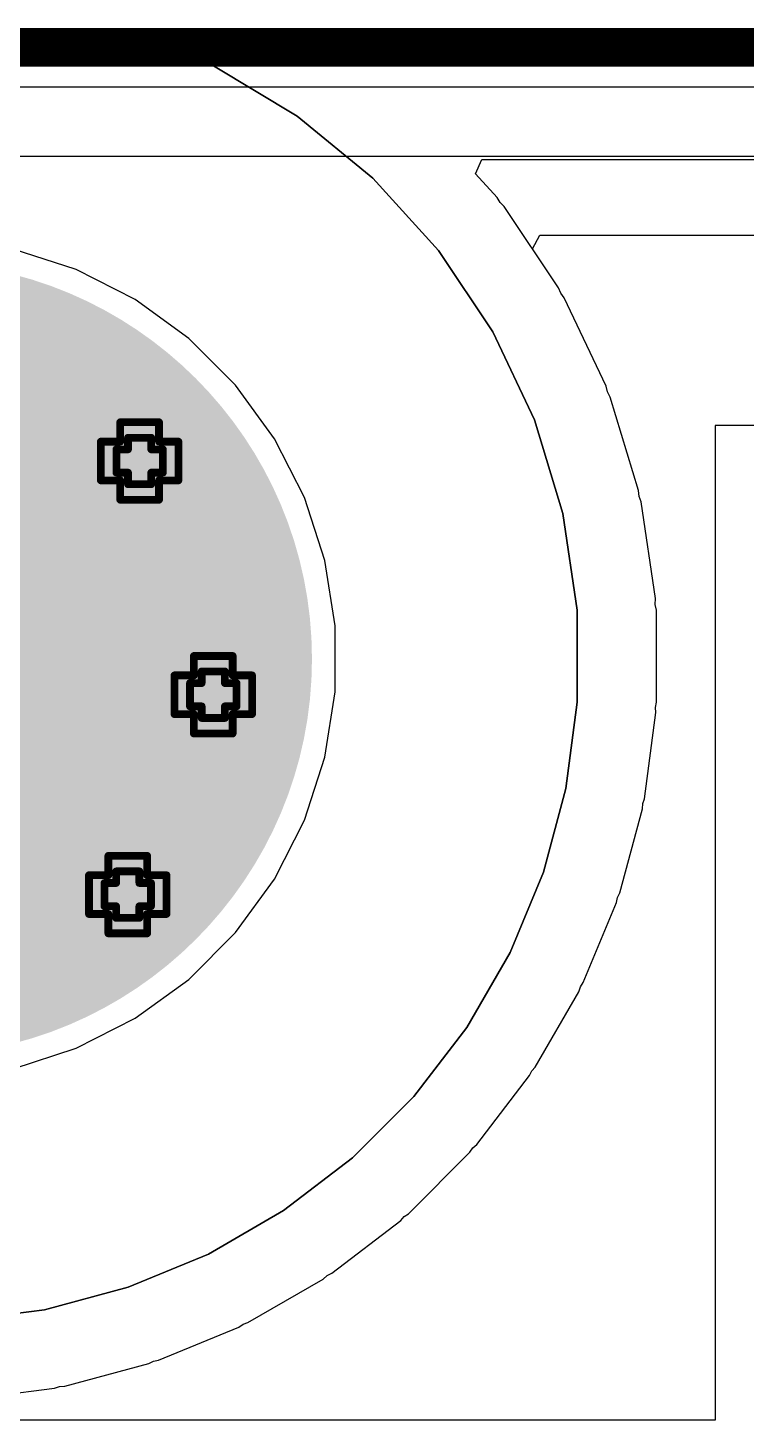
# Model space of a CAD drawing. Header units: inches. Extents: x -3 to 5259, y -3 to 5282.
# Drawn here: x 2.01 to 6.71, y 98.28 to 107.4 of the extents above; entities that cross this region are included whole.
import ezdxf

# ---------------------------------------------------------------- set-up
doc = ezdxf.new("R2010")
doc.units = ezdxf.units.IN
for name, color, linetype in [('Board Outline', 216, 'Continuous'), ('Bottom Layer', 5, 'Continuous'), ('Bottom Solder', 6, 'Continuous'), ('Drill Drawing', 1, 'Continuous'), ('Layer 1', 16, 'Continuous'), ('Layer 2', 76, 'Continuous'), ('Multi-Layer', 9, 'Continuous'), ('Pad Holes', 156, 'Continuous'), ('Top Layer', 1, 'Continuous'), ('Top Solder', 216, 'Continuous'), ('Via Holes', 16, 'Continuous')]:
    doc.layers.add(name, color=color, linetype=linetype)

msp = doc.modelspace()

# ---------------------------------------------------------------- hatches: boundary and pattern name
at = {"layer": 'Bottom Layer'}
h = msp.add_hatch(color=5, dxfattribs=at)
edge = h.paths.add_edge_path()
edge.add_arc((1.2683, 103.2683), 2.5, 0, 360)
h = msp.add_hatch(color=5, dxfattribs=at)
edge = h.paths.add_edge_path()
edge.add_arc((2.7411, 104.5656), 0.3, 0, 360)
h = msp.add_hatch(color=5, dxfattribs=at)
edge = h.paths.add_edge_path()
edge.add_arc((3.2234, 103.0337), 0.3, 0, 360)
h = msp.add_hatch(color=5, dxfattribs=at)
edge = h.paths.add_edge_path()
edge.add_arc((2.6631, 101.7235), 0.3, 0, 360)
at = {"layer": 'Bottom Solder'}
h = msp.add_hatch(color=6, dxfattribs=at)
edge = h.paths.add_edge_path()
edge.add_arc((1.2683, 103.2683), 2.6016, 0, 360)
h = msp.add_hatch(color=6, dxfattribs=at)
edge = h.paths.add_edge_path()
edge.add_arc((2.7411, 104.5656), 0.4016, 0, 360)
h = msp.add_hatch(color=6, dxfattribs=at)
edge = h.paths.add_edge_path()
edge.add_arc((3.2234, 103.0337), 0.4016, 0, 360)
h = msp.add_hatch(color=6, dxfattribs=at)
edge = h.paths.add_edge_path()
edge.add_arc((2.6631, 101.7235), 0.4016, 0, 360)
at = {"layer": 'Layer 1'}
h = msp.add_hatch(color=16, dxfattribs=at)
edge = h.paths.add_edge_path()
edge.add_arc((1.2683, 103.2683), 2.5, 0, 360)
h = msp.add_hatch(color=16, dxfattribs=at)
edge = h.paths.add_edge_path()
edge.add_arc((2.7411, 104.5656), 0.3, 0, 360)
h = msp.add_hatch(color=16, dxfattribs=at)
edge = h.paths.add_edge_path()
edge.add_arc((3.2234, 103.0337), 0.3, 0, 360)
h = msp.add_hatch(color=16, dxfattribs=at)
edge = h.paths.add_edge_path()
edge.add_arc((2.6631, 101.7235), 0.3, 0, 360)
at = {"layer": 'Layer 2'}
h = msp.add_hatch(color=76, dxfattribs=at)
edge = h.paths.add_edge_path()
edge.add_arc((1.2683, 103.2683), 2.5, 0, 360)
h = msp.add_hatch(color=76, dxfattribs=at)
edge = h.paths.add_edge_path()
edge.add_arc((2.7411, 104.5656), 0.3, 0, 360)
h = msp.add_hatch(color=76, dxfattribs=at)
edge = h.paths.add_edge_path()
edge.add_arc((3.2234, 103.0337), 0.3, 0, 360)
h = msp.add_hatch(color=76, dxfattribs=at)
edge = h.paths.add_edge_path()
edge.add_arc((2.6631, 101.7235), 0.3, 0, 360)
at = {"layer": 'Multi-Layer'}
h = msp.add_hatch(color=9, dxfattribs=at)
edge = h.paths.add_edge_path()
edge.add_arc((1.2683, 103.2683), 2.5, 0, 360)
at = {"layer": 'Pad Holes'}
h = msp.add_hatch(color=7, dxfattribs=at)
edge = h.paths.add_edge_path()
edge.add_arc((1.2683, 103.2683), 1.55, 0, 360)
at = {"layer": 'Top Layer'}
h = msp.add_hatch(color=1, dxfattribs=at)
edge = h.paths.add_edge_path()
edge.add_arc((1.2683, 103.2683), 2.5, 0, 360)
h = msp.add_hatch(color=1, dxfattribs=at)
edge = h.paths.add_edge_path()
edge.add_arc((2.7411, 104.5656), 0.3, 0, 360)
h = msp.add_hatch(color=1, dxfattribs=at)
edge = h.paths.add_edge_path()
edge.add_arc((3.2234, 103.0337), 0.3, 0, 360)
h = msp.add_hatch(color=1, dxfattribs=at)
edge = h.paths.add_edge_path()
edge.add_arc((2.6631, 101.7235), 0.3, 0, 360)
at = {"layer": 'Top Solder'}
h = msp.add_hatch(color=216, dxfattribs=at)
edge = h.paths.add_edge_path()
edge.add_arc((1.2683, 103.2683), 2.6016, 0, 360)
h = msp.add_hatch(color=216, dxfattribs=at)
edge = h.paths.add_edge_path()
edge.add_arc((2.7411, 104.5656), 0.4016, 0, 360)
h = msp.add_hatch(color=216, dxfattribs=at)
edge = h.paths.add_edge_path()
edge.add_arc((3.2234, 103.0337), 0.4016, 0, 360)
h = msp.add_hatch(color=216, dxfattribs=at)
edge = h.paths.add_edge_path()
edge.add_arc((2.6631, 101.7235), 0.4016, 0, 360)
at = {"layer": 'Via Holes'}
h = msp.add_hatch(color=7, dxfattribs=at)
edge = h.paths.add_edge_path()
edge.add_arc((2.7411, 104.5656), 0.15, 0, 360)
h = msp.add_hatch(color=7, dxfattribs=at)
edge = h.paths.add_edge_path()
edge.add_arc((3.2234, 103.0337), 0.15, 0, 360)
h = msp.add_hatch(color=7, dxfattribs=at)
edge = h.paths.add_edge_path()
edge.add_arc((2.6631, 101.7235), 0.15, 0, 360)

# ---------------------------------------------------------------- linework, layer by layer
at = {"layer": 'Board Outline'}
msp.add_lwpolyline([(-2.7223, 107.2777, 0.254, 0.254, 0), (147.2777, 107.2777, 0.254, 0.254, 0)], format="xyseb", dxfattribs=at)
at = {"layer": 'Bottom Layer'}
for p, q in [((2.9291, 107.2777), (-2.7223, 107.2777)), ((2.9291, 107.2777), (2.9291, 107.2777)), ((3.2248, 107.1552), (2.9291, 107.2777)), ((3.7739, 106.826), (3.2248, 107.1552)), ((4.2688, 106.4199), (3.7739, 106.826)), ((4.6988, 105.9455), (4.2688, 106.4199)), ((5.3151, 105.9554), (5.363, 106.045)), ((5.363, 106.045), (139.1612, 106.045)), ((5.4852, 105.7009), (5.3151, 105.9554)), ((5.0545, 105.4132), (4.6988, 105.9455)), ((5.4998, 105.6655), (5.4852, 105.7009)), ((5.5227, 105.6346), (5.4998, 105.6655)), ((5.7964, 105.0559), (5.5227, 105.6346)), ((5.3282, 104.8344), (5.0545, 105.4132)), ((5.8058, 105.0186), (5.7964, 105.0559)), ((5.8239, 104.9848), (5.8058, 105.0186)), ((6.0097, 104.3721), (5.8239, 104.9848)), ((5.5141, 104.2218), (5.3282, 104.8344)), ((6.0135, 104.3339), (6.0097, 104.3721)), ((6.0264, 104.2978), (6.0135, 104.3339)), ((5.608, 103.5885), (5.5141, 104.2218)), ((6.1204, 103.6645), (6.0264, 104.2978)), ((5.608, 103.2683), (5.608, 103.5885)), ((6.1185, 103.6261), (6.1204, 103.6645)), ((6.126, 103.5884), (6.1185, 103.6261)), ((6.126, 103.2683), (6.126, 103.5884)), ((5.608, 102.9839), (5.608, 103.2683)), ((6.126, 102.9839), (6.126, 103.2683)), ((5.5338, 102.4199), (5.608, 102.9839)), ((6.1193, 102.9504), (6.126, 102.9839)), ((6.1215, 102.9163), (6.1193, 102.9504)), ((6.0473, 102.3523), (6.1215, 102.9163)), ((5.3865, 101.8704), (5.5338, 102.4199)), ((6.0341, 102.2858), (6.0363, 102.3199)), ((6.0363, 102.3199), (6.0473, 102.3523)), ((5.8868, 101.7363), (6.0341, 102.2858)), ((5.1688, 101.3448), (5.3865, 101.8704)), ((5.6473, 101.1466), (5.865, 101.6722)), ((5.865, 101.6722), (5.8717, 101.7057)), ((5.8717, 101.7057), (5.8868, 101.7363)), ((4.8844, 100.8522), (5.1688, 101.3448)), ((5.6174, 101.0859), (5.6284, 101.1182)), ((5.6284, 101.1182), (5.6473, 101.1466)), ((5.3329, 100.5932), (5.6174, 101.0859)), ((4.5381, 100.4008), (4.8844, 100.8522)), ((5.2953, 100.5369), (5.3104, 100.5675)), ((5.3104, 100.5675), (5.3329, 100.5932)), ((4.949, 100.0855), (5.2953, 100.5369)), ((4.1358, 99.9986), (4.5381, 100.4008)), ((4.5021, 99.6323), (4.9043, 100.0346)), ((4.9043, 100.0346), (4.9233, 100.063)), ((4.9233, 100.063), (4.949, 100.0855)), ((3.6845, 99.6523), (4.1358, 99.9986)), ((3.1918, 99.3678), (3.6845, 99.6523)), ((3.9998, 99.2414), (4.4511, 99.5877)), ((4.4511, 99.5877), (4.4737, 99.6134)), ((4.4737, 99.6134), (4.5021, 99.6323)), ((2.6663, 99.1501), (3.1918, 99.3678)), ((3.4508, 98.9193), (3.9435, 99.2037)), ((3.9435, 99.2037), (3.9692, 99.2263)), ((3.9692, 99.2263), (3.9998, 99.2414)), ((2.1168, 99.0029), (2.6663, 99.1501)), ((1.5528, 98.9287), (2.1168, 99.0029)), ((2.8645, 98.6716), (3.3901, 98.8893)), ((3.3901, 98.8893), (3.4185, 98.9083)), ((3.4185, 98.9083), (3.4508, 98.9193)), ((2.2508, 98.5026), (2.8003, 98.6498)), ((2.8003, 98.6498), (2.831, 98.665)), ((2.831, 98.665), (2.8645, 98.6716)), ((1.6204, 98.4151), (2.1844, 98.4894)), ((2.1844, 98.4894), (2.2167, 98.5004)), ((2.2167, 98.5004), (2.2508, 98.5026))]:
    msp.add_line(p, q, dxfattribs=at)
at = {"layer": 'Bottom Solder'}
for p, q in [((2.9291, 107.2777), (-2.7223, 107.2777)), ((2.9291, 107.2777), (2.9291, 107.2777)), ((3.2248, 107.1552), (2.9291, 107.2777)), ((3.7739, 106.826), (3.2248, 107.1552)), ((4.2688, 106.4199), (3.7739, 106.826)), ((4.6988, 105.9455), (4.2688, 106.4199)), ((5.0545, 105.4132), (4.6988, 105.9455)), ((5.3282, 104.8344), (5.0545, 105.4132)), ((5.5141, 104.2218), (5.3282, 104.8344)), ((5.608, 103.5885), (5.5141, 104.2218)), ((5.608, 103.2683), (5.608, 103.5885)), ((5.608, 102.9839), (5.608, 103.2683)), ((5.5338, 102.4199), (5.608, 102.9839)), ((5.3865, 101.8704), (5.5338, 102.4199)), ((5.1688, 101.3448), (5.3865, 101.8704)), ((4.8844, 100.8522), (5.1688, 101.3448)), ((4.5381, 100.4008), (4.8844, 100.8522)), ((4.1358, 99.9986), (4.5381, 100.4008)), ((3.6845, 99.6523), (4.1358, 99.9986)), ((3.1918, 99.3678), (3.6845, 99.6523)), ((2.6663, 99.1501), (3.1918, 99.3678)), ((2.1168, 99.0029), (2.6663, 99.1501)), ((1.5528, 98.9287), (2.1168, 99.0029))]:
    msp.add_line(p, q, dxfattribs=at)
at = {"layer": 'Drill Drawing'}
for points in [[(2.6141, 104.6926, 0.0508, 0.0508, 0), (2.6141, 104.8196, 0.0508, 0.0508, 0)], [(2.6141, 104.8196, 0.0508, 0.0508, 0), (2.8681, 104.8196, 0.0508, 0.0508, 0)], [(2.8681, 104.6926, 0.0508, 0.0508, 0), (2.8681, 104.8196, 0.0508, 0.0508, 0)], [(2.4871, 104.4386, 0.0508, 0.0508, 0), (2.4871, 104.6926, 0.0508, 0.0508, 0)], [(2.4871, 104.6926, 0.0508, 0.0508, 0), (2.6141, 104.6926, 0.0508, 0.0508, 0)], [(2.6649, 104.6418, 0.0508, 0.0508, 0), (2.6649, 104.718, 0.0508, 0.0508, 0)], [(2.6649, 104.718, 0.0508, 0.0508, 0), (2.8173, 104.718, 0.0508, 0.0508, 0)], [(2.8173, 104.6418, 0.0508, 0.0508, 0), (2.8173, 104.718, 0.0508, 0.0508, 0)], [(2.8681, 104.6926, 0.0508, 0.0508, 0), (2.9951, 104.6926, 0.0508, 0.0508, 0)], [(2.9951, 104.4386, 0.0508, 0.0508, 0), (2.9951, 104.6926, 0.0508, 0.0508, 0)], [(2.5887, 104.4894, 0.0508, 0.0508, 0), (2.5887, 104.6418, 0.0508, 0.0508, 0)], [(2.5887, 104.6418, 0.0508, 0.0508, 0), (2.6649, 104.6418, 0.0508, 0.0508, 0)], [(2.8173, 104.6418, 0.0508, 0.0508, 0), (2.8935, 104.6418, 0.0508, 0.0508, 0)], [(2.8935, 104.4894, 0.0508, 0.0508, 0), (2.8935, 104.6418, 0.0508, 0.0508, 0)], [(2.5887, 104.4894, 0.0508, 0.0508, 0), (2.6649, 104.4894, 0.0508, 0.0508, 0)], [(2.6649, 104.4132, 0.0508, 0.0508, 0), (2.6649, 104.4894, 0.0508, 0.0508, 0)], [(2.8173, 104.4894, 0.0508, 0.0508, 0), (2.8935, 104.4894, 0.0508, 0.0508, 0)], [(2.8173, 104.4132, 0.0508, 0.0508, 0), (2.8173, 104.4894, 0.0508, 0.0508, 0)], [(2.4871, 104.4386, 0.0508, 0.0508, 0), (2.6141, 104.4386, 0.0508, 0.0508, 0)], [(2.6141, 104.3116, 0.0508, 0.0508, 0), (2.6141, 104.4386, 0.0508, 0.0508, 0)], [(2.6649, 104.4132, 0.0508, 0.0508, 0), (2.8173, 104.4132, 0.0508, 0.0508, 0)], [(2.8681, 104.4386, 0.0508, 0.0508, 0), (2.9951, 104.4386, 0.0508, 0.0508, 0)], [(2.8681, 104.3116, 0.0508, 0.0508, 0), (2.8681, 104.4386, 0.0508, 0.0508, 0)], [(2.6141, 104.3116, 0.0508, 0.0508, 0), (2.8681, 104.3116, 0.0508, 0.0508, 0)], [(3.0964, 103.1607, 0.0508, 0.0508, 0), (3.0964, 103.2877, 0.0508, 0.0508, 0)], [(3.0964, 103.2877, 0.0508, 0.0508, 0), (3.3504, 103.2877, 0.0508, 0.0508, 0)], [(3.3504, 103.1607, 0.0508, 0.0508, 0), (3.3504, 103.2877, 0.0508, 0.0508, 0)], [(2.9694, 102.9067, 0.0508, 0.0508, 0), (2.9694, 103.1607, 0.0508, 0.0508, 0)], [(2.9694, 103.1607, 0.0508, 0.0508, 0), (3.0964, 103.1607, 0.0508, 0.0508, 0)], [(3.071, 102.9575, 0.0508, 0.0508, 0), (3.071, 103.1099, 0.0508, 0.0508, 0)], [(3.071, 103.1099, 0.0508, 0.0508, 0), (3.1472, 103.1099, 0.0508, 0.0508, 0)], [(3.1472, 103.1099, 0.0508, 0.0508, 0), (3.1472, 103.1861, 0.0508, 0.0508, 0)], [(3.1472, 103.1861, 0.0508, 0.0508, 0), (3.2996, 103.1861, 0.0508, 0.0508, 0)], [(3.2996, 103.1099, 0.0508, 0.0508, 0), (3.2996, 103.1861, 0.0508, 0.0508, 0)], [(3.2996, 103.1099, 0.0508, 0.0508, 0), (3.3758, 103.1099, 0.0508, 0.0508, 0)], [(3.3504, 103.1607, 0.0508, 0.0508, 0), (3.4774, 103.1607, 0.0508, 0.0508, 0)], [(3.3758, 102.9575, 0.0508, 0.0508, 0), (3.3758, 103.1099, 0.0508, 0.0508, 0)], [(3.4774, 102.9067, 0.0508, 0.0508, 0), (3.4774, 103.1607, 0.0508, 0.0508, 0)], [(3.071, 102.9575, 0.0508, 0.0508, 0), (3.1472, 102.9575, 0.0508, 0.0508, 0)], [(3.1472, 102.8813, 0.0508, 0.0508, 0), (3.1472, 102.9575, 0.0508, 0.0508, 0)], [(3.2996, 102.9575, 0.0508, 0.0508, 0), (3.3758, 102.9575, 0.0508, 0.0508, 0)], [(3.2996, 102.8813, 0.0508, 0.0508, 0), (3.2996, 102.9575, 0.0508, 0.0508, 0)], [(2.9694, 102.9067, 0.0508, 0.0508, 0), (3.0964, 102.9067, 0.0508, 0.0508, 0)], [(3.0964, 102.7797, 0.0508, 0.0508, 0), (3.0964, 102.9067, 0.0508, 0.0508, 0)], [(3.1472, 102.8813, 0.0508, 0.0508, 0), (3.2996, 102.8813, 0.0508, 0.0508, 0)], [(3.3504, 102.9067, 0.0508, 0.0508, 0), (3.4774, 102.9067, 0.0508, 0.0508, 0)], [(3.3504, 102.7797, 0.0508, 0.0508, 0), (3.3504, 102.9067, 0.0508, 0.0508, 0)], [(3.0964, 102.7797, 0.0508, 0.0508, 0), (3.3504, 102.7797, 0.0508, 0.0508, 0)], [(2.5361, 101.8505, 0.0508, 0.0508, 0), (2.5361, 101.9775, 0.0508, 0.0508, 0)], [(2.5361, 101.9775, 0.0508, 0.0508, 0), (2.7901, 101.9775, 0.0508, 0.0508, 0)], [(2.7901, 101.8505, 0.0508, 0.0508, 0), (2.7901, 101.9775, 0.0508, 0.0508, 0)], [(2.4091, 101.5965, 0.0508, 0.0508, 0), (2.4091, 101.8505, 0.0508, 0.0508, 0)], [(2.4091, 101.8505, 0.0508, 0.0508, 0), (2.5361, 101.8505, 0.0508, 0.0508, 0)], [(2.5869, 101.7997, 0.0508, 0.0508, 0), (2.5869, 101.8759, 0.0508, 0.0508, 0)], [(2.5869, 101.8759, 0.0508, 0.0508, 0), (2.7393, 101.8759, 0.0508, 0.0508, 0)], [(2.7393, 101.7997, 0.0508, 0.0508, 0), (2.7393, 101.8759, 0.0508, 0.0508, 0)], [(2.7901, 101.8505, 0.0508, 0.0508, 0), (2.9171, 101.8505, 0.0508, 0.0508, 0)], [(2.9171, 101.5965, 0.0508, 0.0508, 0), (2.9171, 101.8505, 0.0508, 0.0508, 0)], [(2.5107, 101.6473, 0.0508, 0.0508, 0), (2.5107, 101.7997, 0.0508, 0.0508, 0)], [(2.5107, 101.7997, 0.0508, 0.0508, 0), (2.5869, 101.7997, 0.0508, 0.0508, 0)], [(2.7393, 101.7997, 0.0508, 0.0508, 0), (2.8155, 101.7997, 0.0508, 0.0508, 0)], [(2.8155, 101.6473, 0.0508, 0.0508, 0), (2.8155, 101.7997, 0.0508, 0.0508, 0)], [(2.5107, 101.6473, 0.0508, 0.0508, 0), (2.5869, 101.6473, 0.0508, 0.0508, 0)], [(2.5869, 101.5711, 0.0508, 0.0508, 0), (2.5869, 101.6473, 0.0508, 0.0508, 0)], [(2.7393, 101.6473, 0.0508, 0.0508, 0), (2.8155, 101.6473, 0.0508, 0.0508, 0)], [(2.7393, 101.5711, 0.0508, 0.0508, 0), (2.7393, 101.6473, 0.0508, 0.0508, 0)], [(2.4091, 101.5965, 0.0508, 0.0508, 0), (2.5361, 101.5965, 0.0508, 0.0508, 0)], [(2.5361, 101.4695, 0.0508, 0.0508, 0), (2.5361, 101.5965, 0.0508, 0.0508, 0)], [(2.5869, 101.5711, 0.0508, 0.0508, 0), (2.7393, 101.5711, 0.0508, 0.0508, 0)], [(2.7901, 101.5965, 0.0508, 0.0508, 0), (2.9171, 101.5965, 0.0508, 0.0508, 0)], [(2.7901, 101.4695, 0.0508, 0.0508, 0), (2.7901, 101.5965, 0.0508, 0.0508, 0)], [(2.5361, 101.4695, 0.0508, 0.0508, 0), (2.7901, 101.4695, 0.0508, 0.0508, 0)]]:
    msp.add_lwpolyline(points, format="xyseb", dxfattribs=at)
for points in [[(2.6014, 104.8196, 0.0254, 0.0254, 1), (2.6268, 104.8196, 0.0254, 0.0254, 1)], [(2.6014, 104.8196, 0.0254, 0.0254, 1), (2.6268, 104.8196, 0.0254, 0.0254, 1)], [(2.8554, 104.8196, 0.0254, 0.0254, 1), (2.8808, 104.8196, 0.0254, 0.0254, 1)], [(2.8554, 104.8196, 0.0254, 0.0254, 1), (2.8808, 104.8196, 0.0254, 0.0254, 1)], [(2.4744, 104.6926, 0.0254, 0.0254, 1), (2.4998, 104.6926, 0.0254, 0.0254, 1)], [(2.4744, 104.6926, 0.0254, 0.0254, 1), (2.4998, 104.6926, 0.0254, 0.0254, 1)], [(2.6014, 104.6926, 0.0254, 0.0254, 1), (2.6268, 104.6926, 0.0254, 0.0254, 1)], [(2.6014, 104.6926, 0.0254, 0.0254, 1), (2.6268, 104.6926, 0.0254, 0.0254, 1)], [(2.6522, 104.718, 0.0254, 0.0254, 1), (2.6776, 104.718, 0.0254, 0.0254, 1)], [(2.6522, 104.718, 0.0254, 0.0254, 1), (2.6776, 104.718, 0.0254, 0.0254, 1)], [(2.8046, 104.718, 0.0254, 0.0254, 1), (2.83, 104.718, 0.0254, 0.0254, 1)], [(2.8046, 104.718, 0.0254, 0.0254, 1), (2.83, 104.718, 0.0254, 0.0254, 1)], [(2.8554, 104.6926, 0.0254, 0.0254, 1), (2.8808, 104.6926, 0.0254, 0.0254, 1)], [(2.8554, 104.6926, 0.0254, 0.0254, 1), (2.8808, 104.6926, 0.0254, 0.0254, 1)], [(2.9824, 104.6926, 0.0254, 0.0254, 1), (3.0078, 104.6926, 0.0254, 0.0254, 1)], [(2.9824, 104.6926, 0.0254, 0.0254, 1), (3.0078, 104.6926, 0.0254, 0.0254, 1)], [(2.576, 104.6418, 0.0254, 0.0254, 1), (2.6014, 104.6418, 0.0254, 0.0254, 1)], [(2.576, 104.6418, 0.0254, 0.0254, 1), (2.6014, 104.6418, 0.0254, 0.0254, 1)], [(2.6522, 104.6418, 0.0254, 0.0254, 1), (2.6776, 104.6418, 0.0254, 0.0254, 1)], [(2.6522, 104.6418, 0.0254, 0.0254, 1), (2.6776, 104.6418, 0.0254, 0.0254, 1)], [(2.8046, 104.6418, 0.0254, 0.0254, 1), (2.83, 104.6418, 0.0254, 0.0254, 1)], [(2.8046, 104.6418, 0.0254, 0.0254, 1), (2.83, 104.6418, 0.0254, 0.0254, 1)], [(2.8808, 104.6418, 0.0254, 0.0254, 1), (2.9062, 104.6418, 0.0254, 0.0254, 1)], [(2.8808, 104.6418, 0.0254, 0.0254, 1), (2.9062, 104.6418, 0.0254, 0.0254, 1)], [(2.576, 104.4894, 0.0254, 0.0254, 1), (2.6014, 104.4894, 0.0254, 0.0254, 1)], [(2.576, 104.4894, 0.0254, 0.0254, 1), (2.6014, 104.4894, 0.0254, 0.0254, 1)], [(2.6522, 104.4894, 0.0254, 0.0254, 1), (2.6776, 104.4894, 0.0254, 0.0254, 1)], [(2.6522, 104.4894, 0.0254, 0.0254, 1), (2.6776, 104.4894, 0.0254, 0.0254, 1)], [(2.8046, 104.4894, 0.0254, 0.0254, 1), (2.83, 104.4894, 0.0254, 0.0254, 1)], [(2.8046, 104.4894, 0.0254, 0.0254, 1), (2.83, 104.4894, 0.0254, 0.0254, 1)], [(2.8808, 104.4894, 0.0254, 0.0254, 1), (2.9062, 104.4894, 0.0254, 0.0254, 1)], [(2.8808, 104.4894, 0.0254, 0.0254, 1), (2.9062, 104.4894, 0.0254, 0.0254, 1)], [(2.4744, 104.4386, 0.0254, 0.0254, 1), (2.4998, 104.4386, 0.0254, 0.0254, 1)], [(2.4744, 104.4386, 0.0254, 0.0254, 1), (2.4998, 104.4386, 0.0254, 0.0254, 1)], [(2.6014, 104.4386, 0.0254, 0.0254, 1), (2.6268, 104.4386, 0.0254, 0.0254, 1)], [(2.6014, 104.4386, 0.0254, 0.0254, 1), (2.6268, 104.4386, 0.0254, 0.0254, 1)], [(2.6522, 104.4132, 0.0254, 0.0254, 1), (2.6776, 104.4132, 0.0254, 0.0254, 1)], [(2.6522, 104.4132, 0.0254, 0.0254, 1), (2.6776, 104.4132, 0.0254, 0.0254, 1)], [(2.8046, 104.4132, 0.0254, 0.0254, 1), (2.83, 104.4132, 0.0254, 0.0254, 1)], [(2.8046, 104.4132, 0.0254, 0.0254, 1), (2.83, 104.4132, 0.0254, 0.0254, 1)], [(2.8554, 104.4386, 0.0254, 0.0254, 1), (2.8808, 104.4386, 0.0254, 0.0254, 1)], [(2.8554, 104.4386, 0.0254, 0.0254, 1), (2.8808, 104.4386, 0.0254, 0.0254, 1)], [(2.9824, 104.4386, 0.0254, 0.0254, 1), (3.0078, 104.4386, 0.0254, 0.0254, 1)], [(2.9824, 104.4386, 0.0254, 0.0254, 1), (3.0078, 104.4386, 0.0254, 0.0254, 1)], [(2.6014, 104.3116, 0.0254, 0.0254, 1), (2.6268, 104.3116, 0.0254, 0.0254, 1)], [(2.6014, 104.3116, 0.0254, 0.0254, 1), (2.6268, 104.3116, 0.0254, 0.0254, 1)], [(2.8554, 104.3116, 0.0254, 0.0254, 1), (2.8808, 104.3116, 0.0254, 0.0254, 1)], [(2.8554, 104.3116, 0.0254, 0.0254, 1), (2.8808, 104.3116, 0.0254, 0.0254, 1)], [(3.0837, 103.2877, 0.0254, 0.0254, 1), (3.1091, 103.2877, 0.0254, 0.0254, 1)], [(3.0837, 103.2877, 0.0254, 0.0254, 1), (3.1091, 103.2877, 0.0254, 0.0254, 1)], [(3.3377, 103.2877, 0.0254, 0.0254, 1), (3.3631, 103.2877, 0.0254, 0.0254, 1)], [(3.3377, 103.2877, 0.0254, 0.0254, 1), (3.3631, 103.2877, 0.0254, 0.0254, 1)], [(2.9567, 103.1607, 0.0254, 0.0254, 1), (2.9821, 103.1607, 0.0254, 0.0254, 1)], [(2.9567, 103.1607, 0.0254, 0.0254, 1), (2.9821, 103.1607, 0.0254, 0.0254, 1)], [(3.0583, 103.1099, 0.0254, 0.0254, 1), (3.0837, 103.1099, 0.0254, 0.0254, 1)], [(3.0583, 103.1099, 0.0254, 0.0254, 1), (3.0837, 103.1099, 0.0254, 0.0254, 1)], [(3.0837, 103.1607, 0.0254, 0.0254, 1), (3.1091, 103.1607, 0.0254, 0.0254, 1)], [(3.0837, 103.1607, 0.0254, 0.0254, 1), (3.1091, 103.1607, 0.0254, 0.0254, 1)], [(3.1345, 103.1861, 0.0254, 0.0254, 1), (3.1599, 103.1861, 0.0254, 0.0254, 1)], [(3.1345, 103.1861, 0.0254, 0.0254, 1), (3.1599, 103.1861, 0.0254, 0.0254, 1)], [(3.1345, 103.1099, 0.0254, 0.0254, 1), (3.1599, 103.1099, 0.0254, 0.0254, 1)], [(3.1345, 103.1099, 0.0254, 0.0254, 1), (3.1599, 103.1099, 0.0254, 0.0254, 1)], [(3.2869, 103.1861, 0.0254, 0.0254, 1), (3.3123, 103.1861, 0.0254, 0.0254, 1)], [(3.2869, 103.1861, 0.0254, 0.0254, 1), (3.3123, 103.1861, 0.0254, 0.0254, 1)], [(3.2869, 103.1099, 0.0254, 0.0254, 1), (3.3123, 103.1099, 0.0254, 0.0254, 1)], [(3.2869, 103.1099, 0.0254, 0.0254, 1), (3.3123, 103.1099, 0.0254, 0.0254, 1)], [(3.3377, 103.1607, 0.0254, 0.0254, 1), (3.3631, 103.1607, 0.0254, 0.0254, 1)], [(3.3377, 103.1607, 0.0254, 0.0254, 1), (3.3631, 103.1607, 0.0254, 0.0254, 1)], [(3.3631, 103.1099, 0.0254, 0.0254, 1), (3.3885, 103.1099, 0.0254, 0.0254, 1)], [(3.3631, 103.1099, 0.0254, 0.0254, 1), (3.3885, 103.1099, 0.0254, 0.0254, 1)], [(3.4647, 103.1607, 0.0254, 0.0254, 1), (3.4901, 103.1607, 0.0254, 0.0254, 1)], [(3.4647, 103.1607, 0.0254, 0.0254, 1), (3.4901, 103.1607, 0.0254, 0.0254, 1)], [(3.0583, 102.9575, 0.0254, 0.0254, 1), (3.0837, 102.9575, 0.0254, 0.0254, 1)], [(3.0583, 102.9575, 0.0254, 0.0254, 1), (3.0837, 102.9575, 0.0254, 0.0254, 1)], [(3.1345, 102.9575, 0.0254, 0.0254, 1), (3.1599, 102.9575, 0.0254, 0.0254, 1)], [(3.1345, 102.9575, 0.0254, 0.0254, 1), (3.1599, 102.9575, 0.0254, 0.0254, 1)], [(3.2869, 102.9575, 0.0254, 0.0254, 1), (3.3123, 102.9575, 0.0254, 0.0254, 1)], [(3.2869, 102.9575, 0.0254, 0.0254, 1), (3.3123, 102.9575, 0.0254, 0.0254, 1)], [(3.3631, 102.9575, 0.0254, 0.0254, 1), (3.3885, 102.9575, 0.0254, 0.0254, 1)], [(3.3631, 102.9575, 0.0254, 0.0254, 1), (3.3885, 102.9575, 0.0254, 0.0254, 1)], [(2.9567, 102.9067, 0.0254, 0.0254, 1), (2.9821, 102.9067, 0.0254, 0.0254, 1)], [(2.9567, 102.9067, 0.0254, 0.0254, 1), (2.9821, 102.9067, 0.0254, 0.0254, 1)], [(3.0837, 102.9067, 0.0254, 0.0254, 1), (3.1091, 102.9067, 0.0254, 0.0254, 1)], [(3.0837, 102.9067, 0.0254, 0.0254, 1), (3.1091, 102.9067, 0.0254, 0.0254, 1)], [(3.1345, 102.8813, 0.0254, 0.0254, 1), (3.1599, 102.8813, 0.0254, 0.0254, 1)], [(3.1345, 102.8813, 0.0254, 0.0254, 1), (3.1599, 102.8813, 0.0254, 0.0254, 1)], [(3.2869, 102.8813, 0.0254, 0.0254, 1), (3.3123, 102.8813, 0.0254, 0.0254, 1)], [(3.2869, 102.8813, 0.0254, 0.0254, 1), (3.3123, 102.8813, 0.0254, 0.0254, 1)], [(3.3377, 102.9067, 0.0254, 0.0254, 1), (3.3631, 102.9067, 0.0254, 0.0254, 1)], [(3.3377, 102.9067, 0.0254, 0.0254, 1), (3.3631, 102.9067, 0.0254, 0.0254, 1)], [(3.4647, 102.9067, 0.0254, 0.0254, 1), (3.4901, 102.9067, 0.0254, 0.0254, 1)], [(3.4647, 102.9067, 0.0254, 0.0254, 1), (3.4901, 102.9067, 0.0254, 0.0254, 1)], [(3.0837, 102.7797, 0.0254, 0.0254, 1), (3.1091, 102.7797, 0.0254, 0.0254, 1)], [(3.0837, 102.7797, 0.0254, 0.0254, 1), (3.1091, 102.7797, 0.0254, 0.0254, 1)], [(3.3377, 102.7797, 0.0254, 0.0254, 1), (3.3631, 102.7797, 0.0254, 0.0254, 1)], [(3.3377, 102.7797, 0.0254, 0.0254, 1), (3.3631, 102.7797, 0.0254, 0.0254, 1)], [(2.5234, 101.9775, 0.0254, 0.0254, 1), (2.5488, 101.9775, 0.0254, 0.0254, 1)], [(2.5234, 101.9775, 0.0254, 0.0254, 1), (2.5488, 101.9775, 0.0254, 0.0254, 1)], [(2.7774, 101.9775, 0.0254, 0.0254, 1), (2.8028, 101.9775, 0.0254, 0.0254, 1)], [(2.7774, 101.9775, 0.0254, 0.0254, 1), (2.8028, 101.9775, 0.0254, 0.0254, 1)], [(2.3964, 101.8505, 0.0254, 0.0254, 1), (2.4218, 101.8505, 0.0254, 0.0254, 1)], [(2.3964, 101.8505, 0.0254, 0.0254, 1), (2.4218, 101.8505, 0.0254, 0.0254, 1)], [(2.5234, 101.8505, 0.0254, 0.0254, 1), (2.5488, 101.8505, 0.0254, 0.0254, 1)], [(2.5234, 101.8505, 0.0254, 0.0254, 1), (2.5488, 101.8505, 0.0254, 0.0254, 1)], [(2.5742, 101.8759, 0.0254, 0.0254, 1), (2.5996, 101.8759, 0.0254, 0.0254, 1)], [(2.5742, 101.8759, 0.0254, 0.0254, 1), (2.5996, 101.8759, 0.0254, 0.0254, 1)], [(2.7266, 101.8759, 0.0254, 0.0254, 1), (2.752, 101.8759, 0.0254, 0.0254, 1)], [(2.7266, 101.8759, 0.0254, 0.0254, 1), (2.752, 101.8759, 0.0254, 0.0254, 1)], [(2.7774, 101.8505, 0.0254, 0.0254, 1), (2.8028, 101.8505, 0.0254, 0.0254, 1)], [(2.7774, 101.8505, 0.0254, 0.0254, 1), (2.8028, 101.8505, 0.0254, 0.0254, 1)], [(2.9044, 101.8505, 0.0254, 0.0254, 1), (2.9298, 101.8505, 0.0254, 0.0254, 1)], [(2.9044, 101.8505, 0.0254, 0.0254, 1), (2.9298, 101.8505, 0.0254, 0.0254, 1)], [(2.498, 101.7997, 0.0254, 0.0254, 1), (2.5234, 101.7997, 0.0254, 0.0254, 1)], [(2.498, 101.7997, 0.0254, 0.0254, 1), (2.5234, 101.7997, 0.0254, 0.0254, 1)], [(2.5742, 101.7997, 0.0254, 0.0254, 1), (2.5996, 101.7997, 0.0254, 0.0254, 1)], [(2.5742, 101.7997, 0.0254, 0.0254, 1), (2.5996, 101.7997, 0.0254, 0.0254, 1)], [(2.7266, 101.7997, 0.0254, 0.0254, 1), (2.752, 101.7997, 0.0254, 0.0254, 1)], [(2.7266, 101.7997, 0.0254, 0.0254, 1), (2.752, 101.7997, 0.0254, 0.0254, 1)], [(2.8028, 101.7997, 0.0254, 0.0254, 1), (2.8282, 101.7997, 0.0254, 0.0254, 1)], [(2.8028, 101.7997, 0.0254, 0.0254, 1), (2.8282, 101.7997, 0.0254, 0.0254, 1)], [(2.498, 101.6473, 0.0254, 0.0254, 1), (2.5234, 101.6473, 0.0254, 0.0254, 1)], [(2.498, 101.6473, 0.0254, 0.0254, 1), (2.5234, 101.6473, 0.0254, 0.0254, 1)], [(2.5742, 101.6473, 0.0254, 0.0254, 1), (2.5996, 101.6473, 0.0254, 0.0254, 1)], [(2.5742, 101.6473, 0.0254, 0.0254, 1), (2.5996, 101.6473, 0.0254, 0.0254, 1)], [(2.7266, 101.6473, 0.0254, 0.0254, 1), (2.752, 101.6473, 0.0254, 0.0254, 1)], [(2.7266, 101.6473, 0.0254, 0.0254, 1), (2.752, 101.6473, 0.0254, 0.0254, 1)], [(2.8028, 101.6473, 0.0254, 0.0254, 1), (2.8282, 101.6473, 0.0254, 0.0254, 1)], [(2.8028, 101.6473, 0.0254, 0.0254, 1), (2.8282, 101.6473, 0.0254, 0.0254, 1)], [(2.3964, 101.5965, 0.0254, 0.0254, 1), (2.4218, 101.5965, 0.0254, 0.0254, 1)], [(2.3964, 101.5965, 0.0254, 0.0254, 1), (2.4218, 101.5965, 0.0254, 0.0254, 1)], [(2.5234, 101.5965, 0.0254, 0.0254, 1), (2.5488, 101.5965, 0.0254, 0.0254, 1)], [(2.5234, 101.5965, 0.0254, 0.0254, 1), (2.5488, 101.5965, 0.0254, 0.0254, 1)], [(2.5742, 101.5711, 0.0254, 0.0254, 1), (2.5996, 101.5711, 0.0254, 0.0254, 1)], [(2.5742, 101.5711, 0.0254, 0.0254, 1), (2.5996, 101.5711, 0.0254, 0.0254, 1)], [(2.7266, 101.5711, 0.0254, 0.0254, 1), (2.752, 101.5711, 0.0254, 0.0254, 1)], [(2.7266, 101.5711, 0.0254, 0.0254, 1), (2.752, 101.5711, 0.0254, 0.0254, 1)], [(2.7774, 101.5965, 0.0254, 0.0254, 1), (2.8028, 101.5965, 0.0254, 0.0254, 1)], [(2.7774, 101.5965, 0.0254, 0.0254, 1), (2.8028, 101.5965, 0.0254, 0.0254, 1)], [(2.9044, 101.5965, 0.0254, 0.0254, 1), (2.9298, 101.5965, 0.0254, 0.0254, 1)], [(2.9044, 101.5965, 0.0254, 0.0254, 1), (2.9298, 101.5965, 0.0254, 0.0254, 1)], [(2.5234, 101.4695, 0.0254, 0.0254, 1), (2.5488, 101.4695, 0.0254, 0.0254, 1)], [(2.5234, 101.4695, 0.0254, 0.0254, 1), (2.5488, 101.4695, 0.0254, 0.0254, 1)], [(2.7774, 101.4695, 0.0254, 0.0254, 1), (2.8028, 101.4695, 0.0254, 0.0254, 1)], [(2.7774, 101.4695, 0.0254, 0.0254, 1), (2.8028, 101.4695, 0.0254, 0.0254, 1)]]:
    msp.add_lwpolyline(points, format="xyseb", close=True, dxfattribs=at)
at = {"layer": 'Layer 1'}
for p, q in [((-2.4634, 107.0187), (147.0187, 107.0187)), ((72.2571, 104.799), (6.5114, 104.799)), ((6.5114, 104.799), (6.5114, 98.279)), ((6.5114, 98.279), (0, 98.279))]:
    msp.add_line(p, q, dxfattribs=at)
at = {"layer": 'Layer 2'}
for p, q in [((-2.1576, 106.5637), (118.2442, 106.5637)), ((2.3255, 105.8206), (1.9132, 105.9545)), ((2.7117, 105.6238), (2.3255, 105.8206)), ((3.0624, 105.369), (2.7117, 105.6238)), ((3.369, 105.0625), (3.0624, 105.369)), ((3.6238, 104.7118), (3.369, 105.0625)), ((3.8206, 104.3255), (3.6238, 104.7118)), ((3.9545, 103.9132), (3.8206, 104.3255)), ((4.0223, 103.4851), (3.9545, 103.9132)), ((4.0223, 103.0516), (4.0223, 103.4851)), ((3.9545, 102.6234), (4.0223, 103.0516)), ((3.8206, 102.2112), (3.9545, 102.6234)), ((3.6238, 101.8249), (3.8206, 102.2112)), ((3.369, 101.4742), (3.6238, 101.8249)), ((3.0624, 101.1677), (3.369, 101.4742)), ((2.7117, 100.9129), (3.0624, 101.1677)), ((2.3255, 100.7161), (2.7117, 100.9129)), ((1.9132, 100.5822), (2.3255, 100.7161))]:
    msp.add_line(p, q, dxfattribs=at)
at = {"layer": 'Top Layer'}
for p, q in [((2.929, 107.2777), (-2.7223, 107.2777)), ((2.9291, 107.2777), (2.929, 107.2777)), ((3.2248, 107.1552), (2.9291, 107.2777)), ((3.7739, 106.826), (3.2248, 107.1552)), ((4.2688, 106.4199), (3.7739, 106.826)), ((4.9416, 106.4488), (4.9828, 106.5417)), ((4.9828, 106.5417), (66.4648, 106.5417)), ((4.6988, 105.9455), (4.2688, 106.4199)), ((5.0826, 106.2933), (4.9416, 106.4488)), ((5.1023, 106.2604), (5.0826, 106.2933)), ((5.1295, 106.2333), (5.1023, 106.2604)), ((5.4851, 105.7009), (5.1295, 106.2333)), ((5.0545, 105.4132), (4.6988, 105.9455)), ((5.4998, 105.6655), (5.4851, 105.7009)), ((5.5227, 105.6346), (5.4998, 105.6655)), ((5.7964, 105.0559), (5.5227, 105.6346)), ((5.3282, 104.8344), (5.0545, 105.4132)), ((5.8058, 105.0186), (5.7964, 105.0559)), ((5.8239, 104.9848), (5.8058, 105.0186)), ((6.0097, 104.3721), (5.8239, 104.9848)), ((5.5141, 104.2218), (5.3282, 104.8344)), ((6.0135, 104.3339), (6.0097, 104.3721)), ((6.0264, 104.2978), (6.0135, 104.3339)), ((5.608, 103.5885), (5.5141, 104.2218)), ((6.1204, 103.6645), (6.0264, 104.2978)), ((5.608, 103.2683), (5.608, 103.5885)), ((6.1185, 103.6261), (6.1204, 103.6645)), ((6.126, 103.5885), (6.1185, 103.6261)), ((6.126, 102.9839), (6.126, 103.5885)), ((5.608, 102.9839), (5.608, 103.2683)), ((5.5338, 102.4199), (5.608, 102.9839)), ((6.1193, 102.9504), (6.126, 102.9839)), ((6.1215, 102.9163), (6.1193, 102.9504)), ((6.0473, 102.3523), (6.1215, 102.9163)), ((5.3865, 101.8704), (5.5338, 102.4199)), ((6.0341, 102.2858), (6.0363, 102.3199)), ((6.0363, 102.3199), (6.0473, 102.3523)), ((5.8868, 101.7363), (6.0341, 102.2858)), ((5.1688, 101.3448), (5.3865, 101.8704)), ((5.6473, 101.1466), (5.865, 101.6722)), ((5.865, 101.6722), (5.8717, 101.7057)), ((5.8717, 101.7057), (5.8868, 101.7363)), ((4.8844, 100.8522), (5.1688, 101.3448)), ((5.6174, 101.0859), (5.6284, 101.1182)), ((5.6284, 101.1182), (5.6473, 101.1466)), ((5.3329, 100.5932), (5.6174, 101.0859)), ((4.5381, 100.4008), (4.8844, 100.8522)), ((5.2953, 100.5369), (5.3104, 100.5675)), ((5.3104, 100.5675), (5.3329, 100.5932)), ((4.949, 100.0855), (5.2953, 100.5369)), ((4.1358, 99.9986), (4.5381, 100.4008)), ((4.5021, 99.6323), (4.9043, 100.0346)), ((4.9043, 100.0346), (4.9233, 100.063)), ((4.9233, 100.063), (4.949, 100.0855)), ((3.6845, 99.6523), (4.1358, 99.9986)), ((3.1918, 99.3678), (3.6845, 99.6523)), ((3.9998, 99.2414), (4.4511, 99.5877)), ((4.4511, 99.5877), (4.4737, 99.6134)), ((4.4737, 99.6134), (4.5021, 99.6323)), ((2.6663, 99.1501), (3.1918, 99.3678)), ((3.4508, 98.9193), (3.9435, 99.2037)), ((3.9435, 99.2037), (3.9692, 99.2263)), ((3.9692, 99.2263), (3.9998, 99.2414)), ((2.1168, 99.0029), (2.6663, 99.1501)), ((1.5528, 98.9287), (2.1168, 99.0029)), ((2.8645, 98.6716), (3.3901, 98.8893)), ((3.3901, 98.8893), (3.4185, 98.9083)), ((3.4185, 98.9083), (3.4508, 98.9193)), ((2.2508, 98.5026), (2.8003, 98.6498)), ((2.8003, 98.6498), (2.831, 98.665)), ((2.831, 98.665), (2.8645, 98.6716)), ((1.6204, 98.4151), (2.1844, 98.4894)), ((2.1844, 98.4894), (2.2167, 98.5004)), ((2.2167, 98.5004), (2.2508, 98.5026))]:
    msp.add_line(p, q, dxfattribs=at)
at = {"layer": 'Top Solder'}
for p, q in [((-2.7223, 107.2777), (2.929, 107.2777)), ((2.929, 107.2777), (3.2248, 107.1552)), ((3.2248, 107.1552), (3.7739, 106.826)), ((3.7739, 106.826), (4.2688, 106.4199)), ((4.2688, 106.4199), (4.6988, 105.9455)), ((4.6988, 105.9455), (5.0545, 105.4132)), ((5.0545, 105.4132), (5.3282, 104.8344)), ((5.3282, 104.8344), (5.5141, 104.2217)), ((5.5141, 104.2217), (5.608, 103.5884)), ((5.608, 103.5884), (5.608, 103.2683)), ((5.608, 103.2683), (5.608, 102.9839)), ((5.608, 102.9839), (5.5338, 102.4199)), ((5.5338, 102.4199), (5.3865, 101.8704)), ((5.3865, 101.8704), (5.1688, 101.3448)), ((5.1688, 101.3448), (4.8844, 100.8522)), ((4.8844, 100.8522), (4.5381, 100.4008)), ((4.5381, 100.4008), (4.1358, 99.9986)), ((4.1358, 99.9986), (3.6845, 99.6523)), ((3.6845, 99.6523), (3.1918, 99.3678)), ((3.1918, 99.3678), (2.6663, 99.1501)), ((2.6663, 99.1501), (2.1168, 99.0029)), ((2.1168, 99.0029), (1.5528, 98.9287))]:
    msp.add_line(p, q, dxfattribs=at)

doc.saveas('drawing.dxf')
